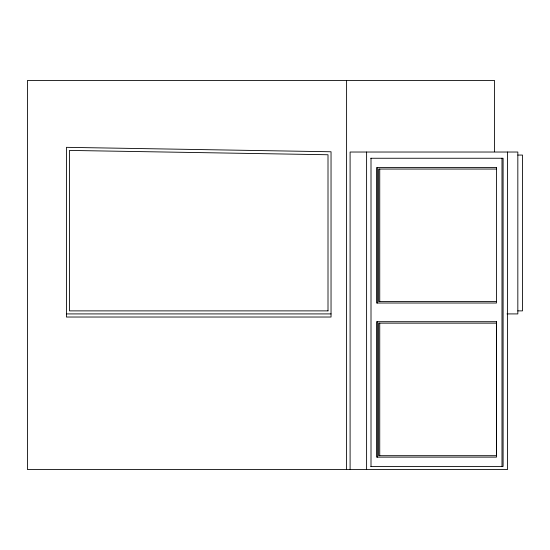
<?xml version="1.0" encoding="UTF-8"?>
<svg xmlns="http://www.w3.org/2000/svg" width="550" height="550" viewBox="0 0 550 550"><rect width="100%" height="100%" fill="white"/><g stroke="black" fill="none" stroke-linecap="round" stroke-linejoin="round"><path stroke-width="0.82" d="M66.454 313.913L66.419 317.027L331.038 317.027L331.038 151.766L66.454 147.331L66.454 313.913L331.038 313.913M517.832 155.066L522.5 155.066L522.5 310.874L517.832 310.874M370.769 158.256L503.092 158.256L503.092 466.462L370.734 466.462M496.561 169.049L378.647 169.049L378.647 301.558L496.561 301.558M506.99 313.913L517.832 313.913L517.832 152.027L350.096 152.027L350.096 469.576M507.499 152.027L507.499 469.576L27.5 469.576L27.5 80.424L494.484 80.424L494.484 151.724M501.992 158.256L501.992 466.462M379.748 169.049L379.748 301.558M379.741 323.146L379.741 455.682M377.616 167.592L377.616 303.016M377.616 321.695L377.616 457.126M371.009 158.256L371.009 466.462M366.609 152.027L366.609 469.576M346.603 80.424L346.603 469.576M496.492 167.592L376.516 167.592L376.516 303.016L496.492 303.016L496.492 167.592M328.006 310.881L69.486 310.881L69.486 150.418L328.006 154.749L328.006 310.881M496.492 321.695L376.516 321.695L376.516 457.126L496.492 457.126L496.492 321.695M496.567 323.146L378.634 323.146L378.634 455.682L496.567 455.682L496.567 323.146"/></g></svg>
